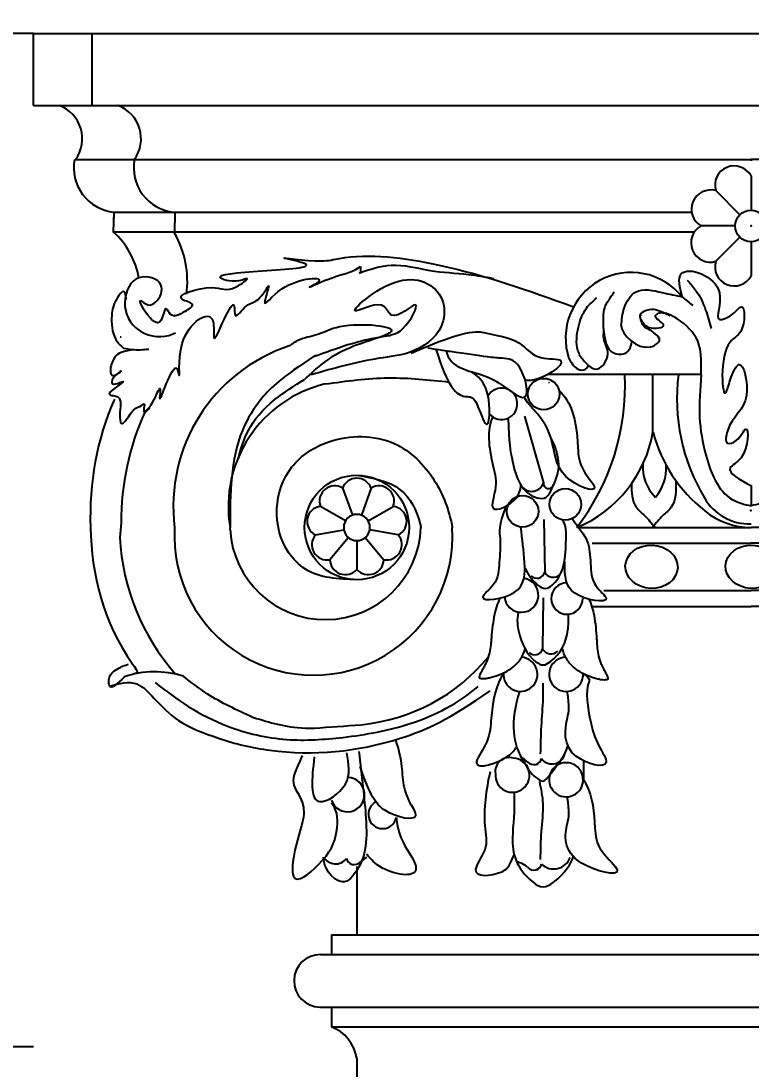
# Model space of a CAD drawing. Header units: millimetres. Extents: x 6183 to 10918, y 11927 to 15054.
# Drawn here: x 6512.4 to 6836.5, y 14588.4 to 15053.5 of the extents above; entities that cross this region are included whole.
import ezdxf

# ---------------------------------------------------------------- set-up
doc = ezdxf.new("R2010")
doc.units = ezdxf.units.MM
doc.styles.get("Standard").update_dxf_attribs({"font": 'Arial.ttf'})
doc.dimstyles.get("Standard").update_dxf_attribs({"dimtxt": 0.18, "dimasz": 0.18, "dimexe": 0.18, "dimexo": 0.0625, "dimgap": 0.09, "dimtad": 0, "dimtih": 1, "dimtoh": 1, "dimdec": 4, "dimzin": 0, "dimdsep": 46, "dimtxsty": 'Standard', "dimcen": 0.09, "dimadec": 0, "dimazin": 0, "dimtfac": 1, "dimtdec": 4, "dimtofl": 0, "dimtmove": 0, "dimatfit": 3, "dimfxl": 0, "dimtolj": 1, "dimtzin": 0, "dimarcsym": 0})

# ---------------------------------------------------------------- blocks, each defined once
blk = doc.blocks.new('_ARCHTICK')
at = {"color": 0, "linetype": 'ByBlock', "const_width": 0.15}
blk.add_lwpolyline([(-0.5, -0.5), (0.5, 0.5)], dxfattribs=at)
blk = doc.blocks.new('*D71')
at = {"color": 0, "lineweight": -2}
for p, q in [((8379.09, 15048.01), (8342.87, 15048.01)), ((8343.05, 14598.18), (8343.05, 15048.01)), ((8379.09, 14598.18), (8342.87, 14598.18))]:
    blk.add_line(p, q, dxfattribs=at)
at = {"layer": 'Defpoints', "color": 0}
for p in [(8343.05, 15048.01), (8379.15, 15048.01), (8379.15, 14598.18)]:
    blk.add_point(p, dxfattribs=at)
at = {"color": 0, "lineweight": -2, "xscale": 10, "yscale": 10, "zscale": 10}
for p, rotation in [((8343.05, 15048.01), 90), ((8343.05, 14598.18), 270)]:
    blk.add_blockref('_ARCHTICK', p, dxfattribs=dict(at, rotation=rotation))
at = {"color": 0, "insert": (8317.62, 14823.1), "char_height": 50, "attachment_point": 5, "rotation": 90}
blk.add_mtext('\\A1;450', dxfattribs=at)
blk = doc.blocks.new('1')
at = {"color": 3, "ltscale": 2}
for p, q in [((8379.09, 15048.01), (9016.18, 15048.01)), ((8379.09, 15016.04), (9016.18, 15016.04))]:
    blk.add_line(p, q, dxfattribs=at)
at = {"color": 3}
for p, q in [((8379.09, 15016.04), (8379.09, 15048.01)), ((8405.19, 15016.04), (8405.19, 15048.01)), ((8397.74, 14992.05), (8551.8, 14992.05)), ((8551.8, 14992.05), (8568.48, 14992.05)), ((8568.48, 14992.05), (8697.63, 14992.05)), ((8826.78, 14992.05), (8697.63, 14992.05)), ((8414.71, 14968.72), (8414.51, 14959.97)), ((8414.71, 14968.72), (8671.27, 14968.72)), ((8414.71, 14968.72), (8414.71, 14965.8)), ((8441.88, 14968.72), (8441.67, 14959.38)), ((8414.51, 14959.97), (8672.54, 14959.97)), ((8524.32, 14944.61), (8524.2, 14941.63)), ((8511.34, 14647.92), (8511.34, 14639.18)), ((8511.34, 14647.92), (8883.93, 14647.92)), ((8506.55, 14639.18), (8888.71, 14639.18)), ((8506.2, 14615.89), (8889.06, 14615.89)), ((8511.34, 14615.89), (8511.34, 14607.15)), ((8511.34, 14607.15), (8883.93, 14607.15)), ((8522.63, 14593.18), (8522.63, 12310.36))]:
    blk.add_line(p, q, dxfattribs=at)
at = {"color": 253}
for p, q in [((8697.63, 14992.05), (8697.63, 14991.42)), ((8697.63, 14992.05), (8697.63, 14991.42)), ((8697.63, 14984.74), (8697.63, 14969.57)), ((8681.97, 14978.26), (8692.69, 14967.52)), ((8690.63, 14962.57), (8675.46, 14962.57)), ((8681.97, 14946.88), (8692.69, 14957.61)), ((8697.63, 14955.57), (8697.63, 14940.4)), ((8618.08, 14926.96), (8618.81, 14926.67)), ((8618.08, 14926.96), (8618.08, 14926.96)), ((8417.63, 14913.3), (8417.95, 14913.3)), ((8675.56, 14896.56), (8607.3, 14896.56)), ((8654.1, 14871.26), (8654.1, 14896.56)), ((8597.08, 14878.07), (8605.49, 14848.59)), ((8516.24, 14846.26), (8520.63, 14834.2)), ((8529.02, 14846.26), (8524.63, 14834.2)), ((8529.02, 14846.26), (8524.63, 14834.2)), ((8697.63, 14847.33), (8697.63, 14838.31)), ((8697.63, 14847.33), (8697.63, 14838.31)), ((8517.58, 14831.63), (8506.46, 14838.05)), ((8527.68, 14831.63), (8538.8, 14838.05)), ((8527.68, 14831.63), (8538.8, 14838.05)), ((8417.96, 14830.73), (8417.37, 14824.34)), ((8605.69, 14832.3), (8606.02, 14808.86)), ((8466.35, 14827.78), (8466.33, 14828.72)), ((8504.25, 14825.47), (8516.89, 14827.7)), ((8541.01, 14825.47), (8528.38, 14827.7)), ((8541.01, 14825.47), (8528.38, 14827.7)), ((8621.11, 14828.72), (8697.63, 14828.72)), ((8621.11, 14828.72), (8697.63, 14828.72)), ((8774.15, 14828.72), (8697.63, 14828.72)), ((8518.88, 14824.25), (8510.64, 14814.41)), ((8522.63, 14822.89), (8522.63, 14810.05)), ((8526.38, 14824.25), (8534.62, 14814.41)), ((8526.38, 14824.25), (8534.62, 14814.41)), ((8627.16, 14821.72), (8697.63, 14821.72)), ((8768.1, 14821.72), (8697.63, 14821.72)), ((8605.38, 14797.44), (8605.12, 14774.86)), ((8632.31, 14800.72), (8697.63, 14800.72)), ((8762.95, 14800.72), (8697.63, 14800.72)), ((8626.91, 14793.72), (8697.63, 14793.72)), ((8768.35, 14793.72), (8697.63, 14793.72)), ((8602.61, 14723.72), (8603.07, 14723.72)), ((8623.24, 14725.19), (8623.24, 14716.75)), ((8520.01, 14679.31), (8519.56, 14679.31)), ((8522.63, 14678.32), (8522.63, 14647.92)), ((8602.61, 14676.91), (8603.07, 14676.91))]:
    blk.add_line(p, q, dxfattribs=at)
for centre, radius in [((8697.63, 14962.57), 7), ((8605.55, 14887.93), 7), ((8522.63, 14828.72), 23.17), ((8615.17, 14838.97), 7), ((8596.21, 14835.9), 7)]:
    blk.add_circle(centre, radius, dxfattribs=at)
at = {"color": 3}
for centre, radius, start, end in [((8384.96, 15001.28), 15.76, 324.1464, 69.3841), ((8411.07, 15001.28), 15.76, 324.1464, 69.3841), ((8416.73, 14988.37), 19.75, 169.2501, 264.1344), ((8443.3, 14988.37), 19.75, 169.2501, 264.1344), ((8389.5, 14932.67), 37.03, 10.6655, 47.496), ((8405.03, 14938.12), 42.36, 351.9962, 30.125), ((8506.39, 14627.54), 11.64, 89.2067, 269.0705), ((8504.58, 14590.14), 18.3, 9.5538, 68.3457)]:
    blk.add_arc(centre, radius, start, end, dxfattribs=at)
at = {"color": 253}
for centre, radius, start, end in [((8690.13, 14980.7), 8.52, 28.2863, 196.6548), ((8679.73, 14969.99), 8.56, 74.8455, 240.0956), ((8679.53, 14955.06), 8.54, 118.4217, 286.6372), ((8690.13, 14944.44), 8.52, 163.3452, 331.7137), ((8644.43, 14912.8), 29.13, 38.9474, 198.5631), ((8516.06, 14838.14), 74.91, 108.2467, 187.2285), ((8537.99, 14891.76), 103.7, 322.5579, 2.6489), ((8537.99, 14891.76), 103.7, 322.5579, 2.6489), ((8749.75, 14885.79), 85, 172.7215, 211.0393), ((8521.64, 14837.91), 56.06, 103.4381, 189.4368), ((8586.88, 14883.59), 7, 220.8902, 149.1109), ((8536.73, 14831.02), 118.76, 155.5242, 180.1373), ((8598.45, 14880.76), 56.46, 292.7977, 350.3041), ((8598.45, 14880.76), 56.46, 292.7977, 350.3041), ((8716.48, 14887.06), 64.34, 194.2171, 232.2863), ((8668.59, 14855.6), 19.01, 176.0563, 225.2145), ((8668.59, 14855.6), 19.01, 176.0563, 225.2145), ((8639.4, 14855.39), 20.63, 319.9585, 2.2374), ((8639.4, 14855.39), 20.63, 319.9585, 2.2374), ((8522.63, 14843.66), 6.9, 22.0762, 157.9238), ((8522.63, 14843.66), 6.9, 22.0762, 157.9238), ((8600.25, 14850.27), 5.51, 222.9899, 342.2335), ((8607.73, 14848.29), 2.26, 172.3034, 346.6477), ((8512.81, 14840.42), 6.77, 59.564, 200.4811), ((8532.45, 14840.42), 6.77, 339.5189, 120.436), ((8696.91, 14853.31), 22.99, 209.5927, 271.7949), ((8507.16, 14831.44), 6.64, 96.0108, 244.0343), ((8522.63, 14828.72), 5.83, 90, 270), ((8522.63, 14828.72), 5.83, 270, 90), ((8538.11, 14831.44), 6.64, 295.9657, 83.9892), ((8697.63, 14860.73), 32.01, 230.1387, 309.8613), ((8503.38, 14824.91), 61.75, 176.4628, 3.5372), ((8508.67, 14830.22), 42.39, 183.2934, 357.9707), ((8509.47, 14821.11), 6.8, 140.1586, 279.8865), ((8535.79, 14821.11), 6.8, 260.1135, 39.8414), ((8517.39, 14829.77), 100.17, 183.1075, 221.308), ((8517.54, 14814.71), 6.9, 182.454, 317.5685), ((8527.73, 14814.71), 6.9, 222.4315, 357.546), ((8602.59, 14809.71), 3.53, 222.8973, 346.0852), ((8609.82, 14811.01), 4.36, 209.5177, 312.1083), ((8595.68, 14798.67), 7.58, 185.4675, 81.4985), ((8615.95, 14797.2), 7, 90.843, 0.4671), ((8601.69, 14775.71), 3.53, 222.8973, 346.0852), ((8608.91, 14777.01), 4.36, 209.5177, 312.1083), ((8516.63, 14824.05), 83.22, 275.4525, 320.7163), ((8595.26, 14763.55), 7.58, 175.2006, 86.345), ((8615.55, 14763.55), 7.58, 91.5928, 2.2508), ((8432.95, 14722.92), 41.76, 72.372, 109.1222), ((8609.3, 14729.63), 5.83, 216.273, 355.3548), ((8590.25, 14720.46), 6.19, 71.7989, 189.7467), ((8591.7, 14718.78), 7.58, 175.2006, 86.345), ((8576.04, 14695.6), 36.75, 52.1693, 57.7804), ((8609.39, 14727.71), 12.28, 200.4309, 237.6943), ((8601.17, 14727.02), 3.53, 222.8973, 346.0852), ((8615.55, 14716.75), 7.58, 91.5928, 2.2508), ((8615.69, 14717.02), 7.31, 0.6691, 92.7771), ((8518.48, 14710.15), 7.58, 199.2533, 88.4072), ((8534.02, 14701.38), 6.29, 115.2686, 347.8665), ((8513.2, 14685.56), 6.13, 210.3121, 321.8206), ((8521.45, 14682.62), 3.53, 193.9148, 317.1027), ((8546.58, 14651.19), 36.75, 122.2196, 127.8307), ((8610.03, 14684.96), 7.8, 225.7773, 339.6377), ((8590.88, 14668.89), 11.79, 49.1967, 76.7206), ((8601.17, 14680.22), 3.53, 222.8973, 346.0852)]:
    blk.add_arc(centre, radius, start, end, dxfattribs=at)
for centre in [(8653.44, 14811.3), (8697.92, 14811.3)]:
    blk.add_ellipse(centre, major_axis=(11.62, -0.46), ratio=0.824512, dxfattribs=at)
for points in [[(8446.3, 14924.62), (8449.61, 14927.66), (8445.12, 14929.93), (8458.11, 14935.24), (8468.99, 14935.48), (8473.75, 14939.21), (8471.71, 14938.53), (8462.24, 14939.37), (8480.56, 14942.61), (8499.43, 14945.86), (8490.58, 14948.22), (8506.74, 14947.03), (8514.87, 14948.14), (8559.15, 14945.19), (8618.08, 14926.96)], [(8523.72, 14941.66), (8537.89, 14945.19), (8555.01, 14942.84), (8572.13, 14941.07), (8583.35, 14939.3)], [(8667.09, 14931.11), (8666.64, 14941.26), (8683.62, 14932.88), (8683.62, 14921.08), (8690.11, 14924.03), (8693.18, 14926.66), (8693.06, 14915.77), (8688.34, 14911.05), (8686.57, 14888.64), (8688.41, 14894.18), (8692.28, 14901.03), (8695.56, 14887.33), (8687.16, 14871.53), (8687.16, 14866.22), (8691.09, 14867.36), (8695.26, 14872.43), (8693.18, 14859.62), (8688.41, 14855.15), (8697.78, 14847.25)], [(8446.3, 14924.62), (8439.81, 14923.44), (8438.04, 14925.8), (8435.08, 14919.9), (8430.95, 14921.67), (8426.82, 14929.34), (8429.77, 14927.57), (8433.31, 14928.75), (8435.67, 14936.42), (8425.88, 14939.52), (8419.73, 14929.93), (8420.92, 14922.26), (8425.05, 14916.95), (8439.22, 14914), (8442.17, 14915.18)], [(8503.77, 14904.72), (8533.5, 14913.41), (8543.11, 14917.06), (8548.6, 14927.58), (8538.08, 14923.01), (8534.88, 14926.66), (8522.52, 14924.83), (8541.28, 14938.09), (8560.95, 14928.49), (8560.04, 14917.98), (8546.31, 14906.55), (8532.59, 14903.81), (8502.4, 14896.5)], [(8669.26, 14938.56), (8673.04, 14934.12), (8677.48, 14925.23), (8679.93, 14917.12)], [(8632.26, 14915.77), (8632.13, 14922.34), (8632.69, 14926.23), (8635.58, 14931.34), (8636.91, 14933.34)], [(8640.02, 14918.35), (8641.36, 14926.12), (8646.36, 14933.23), (8658.25, 14933.01), (8667.09, 14931.11)], [(8621.8, 14904.8), (8620.8, 14907.35), (8621.02, 14917.68), (8624.57, 14926.12), (8629.24, 14930.68)], [(8667.09, 14931.11), (8671.81, 14927.23)], [(8662.37, 14922.85), (8657.81, 14924.46), (8650.03, 14924.57), (8648.47, 14923.01), (8648.79, 14922.85)], [(8648.69, 14921.12), (8652.33, 14917.54), (8658.81, 14918.68), (8655.28, 14922.85), (8656.47, 14923.79), (8661.78, 14922.85)], [(8492.61, 14909.28), (8496.91, 14912.04), (8504.68, 14914.32), (8513.38, 14917.52), (8538.08, 14916.15), (8519.32, 14908.38), (8499.46, 14894.44)], [(8419.11, 14908.32), (8426.48, 14907.61), (8430.23, 14907.95)], [(8616.82, 14903.52), (8619.02, 14900.46), (8621.57, 14898.69), (8624.8, 14899.46), (8625.46, 14900.91)], [(8508.61, 14892.44), (8536.71, 14895.12), (8563.69, 14893.3)], [(8675.56, 14896.56), (8674.82, 14877.51), (8677.57, 14860.97), (8689.3, 14841.14), (8697.63, 14838.31)], [(8719.7, 14896.56), (8720.45, 14877.51), (8717.69, 14860.97), (8705.96, 14841.14), (8697.63, 14838.31)], [(8664.29, 14849.14), (8662.22, 14837.76), (8658.5, 14834.05), (8653.88, 14828.72)], [(8664.29, 14849.14), (8662.22, 14837.76), (8658.5, 14834.05), (8653.88, 14828.72)], [(8419.28, 14762.37), (8412.84, 14758.35), (8412.53, 14761.16), (8414.71, 14764.9), (8417.83, 14766.77), (8420.02, 14767.7), (8421.26, 14768.02)], [(8412.84, 14758.35), (8425.01, 14759.29), (8432.5, 14753.05), (8443.42, 14743.08), (8461.23, 14735.29)], [(8476.2, 14744.59), (8456.21, 14754.92), (8445.6, 14762.72)], [(8604.22, 14728.22), (8604.59, 14740.58), (8605.34, 14752.93), (8605.34, 14759.67)], [(8503.63, 14739.65), (8524.54, 14741.2)], [(8503.71, 14726.87), (8506.11, 14707.07), (8517.52, 14714.87), (8518.12, 14728.67)], [(8604.22, 14681.42), (8604.59, 14693.77), (8605.34, 14706.13), (8603.82, 14715.96)]]:
    blk.add_spline(points, degree=3, dxfattribs=at)
for points, knots in [([(8428.64, 14880.22), (8429.78, 14881.28), (8432.28, 14883.6), (8436.07, 14893.82), (8433.65, 14877.76), (8441.54, 14905.26), (8444.74, 14891.72), (8440.79, 14915.09), (8461.05, 14928.54), (8457.25, 14902.92), (8468.89, 14935.95), (8468.06, 14919.69), (8473.57, 14928.68), (8479.09, 14928.22), (8485.6, 14940.68), (8479.28, 14923.32), (8490.08, 14939.44), (8511.3, 14940.55), (8496.92, 14932.93), (8509.57, 14939.73), (8520.68, 14942.16), (8524.32, 14944.61)], [0, 0, 0, 0, 9.482031, 20.793879, 27.670586, 53.356107, 57.040454, 80.155531, 109.091747, 122.276293, 150.901808, 158.052213, 168.806369, 179.223759, 192.177562, 204.686055, 221.279436, 249.067774, 254.967551, 280.905062, 286.849511, 286.849511, 286.849511, 286.849511]), ([(8420.33, 14929.93), (8420.07, 14931.61), (8419.54, 14935.16), (8414.65, 14928.81), (8413.43, 14922.42), (8413.95, 14913.4), (8417.69, 14909.4), (8419.11, 14908.32)], [0, 0, 0, 0, 6.395927, 13.549099, 27.303918, 45.757056, 54.727962, 54.727962, 54.727962, 54.727962]), ([(8640.02, 14918.35), (8640.07, 14914.83), (8649.07, 14905.13), (8658.48, 14912.02), (8655.51, 14914.28), (8652.69, 14916.87), (8649.37, 14916.91), (8647.75, 14924.1), (8648.79, 14922.85)], [2.965028, 2.965028, 2.965028, 2.965028, 24.486228, 30.964272, 38.114678, 42.406584, 48.306361, 56.645355, 56.645355, 56.645355, 56.645355]), ([(8675.47, 14896.54), (8675.55, 14903.49), (8675.85, 14911.28), (8668.27, 14919.55), (8662.37, 14922.85), (8662.37, 14922.85)], [111.595869, 111.595869, 111.595869, 111.595869, 132.881646, 152.335973, 157.39443, 157.39443, 157.39443, 157.39443]), ([(8546.77, 14906.09), (8571.47, 14917.06), (8585.65, 14913.41), (8594.05, 14912.89), (8602.43, 14902.81), (8620.25, 14904.57), (8604.54, 14893.51), (8598, 14894.01), (8597.28, 14894.16)], [13.805273, 13.805273, 13.805273, 13.805273, 30.044422, 65.206113, 82.813557, 98.203349, 125.923538, 129.587747, 129.587747, 129.587747, 129.587747]), ([(8632.26, 14915.77), (8632.8, 14911.84), (8633.66, 14905.66), (8643, 14905.18), (8644.37, 14909.16), (8644.67, 14911.11), (8644.67, 14911.14)], [0, 0, 0, 0, 17.662205, 27.782394, 36.828333, 36.970424, 36.970424, 36.970424, 36.970424]), ([(8424.65, 14907.64), (8417, 14906.98), (8414.94, 14904.2), (8412.86, 14899.88), (8413.7, 14894.75), (8421.6, 14900.63), (8412.89, 14895.15), (8414.29, 14891.72), (8423.28, 14895.72), (8408.22, 14886.63), (8419.14, 14888.05), (8416.97, 14880.09), (8418.06, 14871.78), (8423.08, 14882.13), (8426.53, 14882.17), (8429.21, 14884.85), (8426.65, 14877.03), (8431.22, 14882.59), (8429.65, 14880.72), (8429.77, 14880.97)], [11.156005, 11.156005, 11.156005, 11.156005, 21.615666, 32.173647, 35.371607, 43.077952, 53.830952, 56.09244, 59.128502, 69.881507, 78.039049, 89.344944, 95.49599, 109.253685, 118.304003, 122.595906, 131.696741, 134.558014, 135.988651, 135.988651, 135.988651, 135.988651]), ([(8504.23, 14905.18), (8489.13, 14895.12), (8480.44, 14887.35), (8466.47, 14864.91), (8466.39, 14843.79), (8466.33, 14828.72)], [683.237419, 683.237419, 683.237419, 683.237419, 717.204332, 746.952743, 821.197512, 821.197512, 821.197512, 821.197512]), ([(8562.32, 14907.01), (8563.89, 14899.4), (8577.19, 14897.92), (8587.28, 14892.13), (8601.01, 14881.58), (8595.72, 14903.04), (8588.4, 14903.81), (8580.16, 14904.27), (8570.1, 14906.09), (8562.32, 14907.01), (8554.09, 14908.38)], [22.768598, 22.768598, 22.768598, 22.768598, 57.36609, 75.976597, 92.661349, 118.06501, 137.761438, 150.484386, 170.01711, 172.78841, 172.78841, 172.78841, 172.78841]), ([(8557.75, 14907.92), (8562.78, 14891.01), (8569.18, 14885.53), (8575.13, 14887.81), (8581.4, 14866.34), (8582.81, 14889.67), (8576.54, 14896.12), (8573.42, 14897.78)], [43.127486, 43.127486, 43.127486, 43.127486, 73.256286, 88.125347, 102.403362, 129.71766, 148.252374, 148.252374, 148.252374, 148.252374]), ([(8469.91, 14859.14), (8472.27, 14867.69), (8475.35, 14878.89), (8494.68, 14891.63), (8499.46, 14894.44)], [0, 0, 0, 0, 53.60586, 70.221352, 70.221352, 70.221352, 70.221352]), ([(8415.05, 14885.63), (8407.05, 14867.78), (8400.4, 14827.78), (8410.19, 14784.67), (8426.23, 14763.86), (8423.91, 14763.86)], [408.601411, 408.601411, 408.601411, 408.601411, 507.445657, 612.082545, 623.317512, 623.317512, 623.317512, 623.317512]), ([(8612.16, 14889.98), (8613.93, 14888.1), (8619.54, 14880.89), (8620.73, 14866.82), (8621.22, 14855.24), (8633.16, 14842.39), (8610.5, 14850.17), (8610.5, 14867.73), (8603.72, 14878.88), (8598.73, 14883.2), (8596.92, 14886.52)], [16.775127, 16.775127, 16.775127, 16.775127, 30.044422, 64.381742, 82.58359, 96.19056, 121.637131, 149.432262, 170.740356, 186.531142, 186.531142, 186.531142, 186.531142]), ([(8582.99, 14877.77), (8582.86, 14877.5), (8579.89, 14870.97), (8582.41, 14858.56), (8585.33, 14846.96), (8580.2, 14833.6), (8593.73, 14839.92), (8595.35, 14845.51), (8595.43, 14847.59)], [15.738093, 15.738093, 15.738093, 15.738093, 17.30941, 53.606818, 71.808666, 85.415636, 104.210592, 114.827225, 114.827225, 114.827225, 114.827225]), ([(8589.76, 14877.06), (8590.09, 14866.74), (8591.74, 14856.02), (8596.04, 14842.34), (8606.87, 14841.33), (8612.56, 14852.13), (8612.57, 14857.92), (8610.9, 14864.71), (8608.74, 14868.62)], [10.693731, 10.693731, 10.693731, 10.693731, 32.471738, 66.474565, 72.651522, 78.451754, 106.579788, 126.825003, 126.825003, 126.825003, 126.825003]), ([(8522.63, 14805.55), (8514.42, 14805.85), (8502.52, 14806.3), (8489.46, 14819.72), (8485.09, 14836.99), (8492.07, 14857.09), (8512.3, 14870), (8539.28, 14869.98), (8558.25, 14850.97), (8563.69, 14836.14), (8565.01, 14828.72)], [0, 0, 0, 0, 40.023495, 58.047779, 92.353028, 126.207057, 160.148479, 209.890679, 251.387142, 289.66933, 289.66933, 289.66933, 289.66933]), ([(8522.63, 14851.89), (8529.68, 14850.72), (8542.88, 14848.55), (8549.74, 14835.69), (8550.95, 14829.19), (8551.03, 14828.72)], [0, 0, 0, 0, 34.826027, 65.185099, 67.580746, 67.580746, 67.580746, 67.580746]), ([(8644.56, 14848.18), (8644.52, 14844.32), (8644.69, 14838.68), (8651, 14833.77), (8653.53, 14830.56), (8654.97, 14828.72)], [1.512084, 1.512084, 1.512084, 1.512084, 19.814424, 28.826564, 40.917476, 40.917476, 40.917476, 40.917476]), ([(8644.56, 14848.18), (8644.52, 14844.32), (8644.69, 14838.68), (8651, 14833.77), (8653.53, 14830.56), (8654.97, 14828.72)], [1.512084, 1.512084, 1.512084, 1.512084, 19.814424, 28.826564, 40.917476, 40.917476, 40.917476, 40.917476]), ([(8588.85, 14838.22), (8585.34, 14829.36), (8586.86, 14822.65), (8585.67, 14813.27), (8585.55, 14804.13), (8573.34, 14795.02), (8597.51, 14798.05), (8597.26, 14814.08), (8596.07, 14823.49), (8595.42, 14828.94)], [24.180834, 24.180834, 24.180834, 24.180834, 36.354365, 54.284409, 71.958691, 84.054606, 108.310632, 132.712397, 160.041496, 160.041496, 160.041496, 160.041496]), ([(8597.34, 14810.69), (8598.61, 14807.82), (8601.1, 14804.19), (8606.25, 14801), (8613.64, 14805.7), (8615.5, 14816.23), (8615.51, 14825.09), (8615.51, 14829.77), (8613.83, 14832.1)], [55.978328, 55.978328, 55.978328, 55.978328, 71.9195, 78.096457, 83.896689, 112.235916, 128.592394, 138.847666, 138.847666, 138.847666, 138.847666]), ([(8618.26, 14832.69), (8621.6, 14827.78), (8625.46, 14824.12), (8626.62, 14812.75), (8626.5, 14803.62), (8638.48, 14794.2), (8615.74, 14797.63), (8614.85, 14806.7), (8614.92, 14813.45)], [14.26079, 14.26079, 14.26079, 14.26079, 36.354365, 54.284409, 71.958691, 84.054606, 108.310632, 129.322494, 129.322494, 129.322494, 129.322494]), ([(8586.04, 14797.07), (8585.79, 14796.55), (8585.56, 14796.02), (8584.84, 14794.21), (8584.43, 14792.87), (8583.23, 14788.15), (8582.8, 14784.58), (8582.43, 14780.53), (8582.38, 14779.94), (8582.28, 14778.77), (8582.23, 14778.18), (8582.07, 14776.42), (8581.94, 14775.24), (8581.48, 14772.81), (8581.15, 14771.56), (8580.46, 14769.72), (8580.22, 14769.16), (8579.68, 14768.03), (8579.39, 14767.47), (8578.71, 14766.21), (8578.32, 14765.52), (8577.72, 14764.38), (8577.48, 14763.91), (8577.18, 14763.19), (8577.08, 14762.91), (8576.97, 14762.51), (8576.94, 14762.36), (8576.93, 14762.2), (8576.93, 14762.16), (8576.94, 14762.1), (8576.94, 14762.09), (8576.95, 14762.08), (8576.95, 14762.07), (8576.96, 14762.06), (8576.97, 14762.05), (8577.03, 14762), (8577.08, 14761.96), (8577.23, 14761.89), (8577.34, 14761.86), (8577.71, 14761.76), (8578.04, 14761.72), (8578.84, 14761.7), (8579.3, 14761.72), (8580.31, 14761.83), (8580.86, 14761.92), (8582.69, 14762.3), (8584.07, 14762.71), (8586.8, 14763.74), (8588.14, 14764.35), (8590.49, 14765.68), (8591.52, 14766.4), (8593.78, 14768.34), (8594.84, 14769.62), (8596.4, 14772.2), (8596.96, 14773.49), (8597.36, 14774.83)], [32.988723, 32.988723, 32.988723, 32.988723, 36.115059, 36.115059, 43.496511, 43.496511, 61.494264, 61.494264, 64.591186, 64.591186, 67.688108, 67.688108, 73.881951, 73.881951, 80.075795, 80.075795, 82.735661, 82.735661, 85.395527, 85.395527, 88.823609, 88.823609, 91.496414, 91.496414, 93.480263, 93.480263, 95.034905, 95.034905, 95.93831, 95.93831, 96.852667, 96.852667, 97.767023, 97.767023, 99.065997, 99.065997, 100.364971, 100.364971, 101.663945, 101.663945, 104.218135, 104.218135, 106.772325, 106.772325, 109.326515, 109.326515, 114.961008, 114.961008, 120.595502, 120.595502, 126.229995, 126.229995, 134.815532, 134.815532, 142.524232, 142.524232, 142.524232, 142.524232]), ([(8625.84, 14796.57), (8626.07, 14796.05), (8626.29, 14795.51), (8626.96, 14793.68), (8627.34, 14792.33), (8628.42, 14787.58), (8628.76, 14784), (8629.03, 14779.95), (8629.07, 14779.35), (8629.13, 14778.18), (8629.17, 14777.59), (8629.29, 14775.83), (8629.39, 14774.64), (8629.79, 14772.2), (8630.08, 14770.95), (8630.73, 14769.09), (8630.95, 14768.53), (8631.46, 14767.38), (8631.74, 14766.81), (8632.39, 14765.53), (8632.76, 14764.83), (8633.34, 14763.68), (8633.56, 14763.21), (8633.85, 14762.48), (8633.94, 14762.2), (8634.04, 14761.79), (8634.06, 14761.64), (8634.07, 14761.48), (8634.06, 14761.44), (8634.06, 14761.38), (8634.05, 14761.37), (8634.05, 14761.36), (8634.04, 14761.36), (8634.03, 14761.34), (8634.02, 14761.33), (8633.96, 14761.28), (8633.91, 14761.25), (8633.76, 14761.18), (8633.65, 14761.15), (8633.28, 14761.06), (8632.94, 14761.03), (8632.14, 14761.03), (8631.68, 14761.06), (8630.68, 14761.2), (8630.14, 14761.3), (8628.31, 14761.73), (8626.94, 14762.17), (8624.24, 14763.27), (8622.92, 14763.91), (8620.6, 14765.3), (8619.59, 14766.05), (8617.38, 14768.04), (8616.35, 14769.35), (8614.77, 14772.11), (8614.21, 14773.57), (8613.83, 14775.14), (8613.82, 14775.19), (8613.8, 14775.25)], [32.988723, 32.988723, 32.988723, 32.988723, 36.115059, 36.115059, 43.496511, 43.496511, 61.494264, 61.494264, 64.591186, 64.591186, 67.688108, 67.688108, 73.881951, 73.881951, 80.075795, 80.075795, 82.735661, 82.735661, 85.395527, 85.395527, 88.823609, 88.823609, 91.496414, 91.496414, 93.480263, 93.480263, 95.034905, 95.034905, 95.93831, 95.93831, 96.852667, 96.852667, 97.767023, 97.767023, 99.065997, 99.065997, 100.364971, 100.364971, 101.663945, 101.663945, 104.218135, 104.218135, 106.772325, 106.772325, 109.326515, 109.326515, 114.961008, 114.961008, 120.595502, 120.595502, 126.229995, 126.229995, 134.815532, 134.815532, 143.401068, 143.401068, 143.703674, 143.703674, 143.703674, 143.703674]), ([(8594.3, 14791.13), (8593.51, 14787.48), (8594.71, 14779.91), (8598.29, 14771.37), (8605.35, 14767.01), (8612.74, 14771.7), (8616.47, 14779.52), (8616.67, 14787.87), (8616.64, 14790.24)], [32.558425, 32.558425, 32.558425, 32.558425, 45.65341, 71.9195, 78.096457, 83.896689, 112.235916, 123.453544, 123.453544, 123.453544, 123.453544]), ([(8433.12, 14759.91), (8437.9, 14756.22), (8447.85, 14748.55), (8467.21, 14738.88), (8490.78, 14733.41), (8518.46, 14735.35), (8548.05, 14740.53), (8567.78, 14750.75), (8576.47, 14758.12)], [0, 0, 0, 0, 31.01796, 64.500158, 110.561643, 153.380542, 206.351633, 264.485826, 264.485826, 264.485826, 264.485826]), ([(8588.05, 14764.35), (8587.58, 14763.69), (8583.6, 14757.5), (8582.28, 14745.47), (8581.49, 14733.67), (8571.04, 14719.86), (8588.41, 14724.84), (8592.78, 14729.97), (8593.59, 14731.45)], [25.789764, 25.789764, 25.789764, 25.789764, 30.044422, 64.381742, 82.58359, 96.19056, 120.446585, 129.394905, 129.394905, 129.394905, 129.394905]), ([(8623.01, 14763.91), (8626.22, 14761.67), (8623.81, 14756.95), (8625.61, 14744.89), (8628.79, 14733.07), (8637.28, 14720.55), (8612.99, 14726.57), (8615.65, 14743.7), (8617.34, 14748.92), (8615.99, 14755.98)], [25.789764, 25.789764, 25.789764, 25.789764, 30.044422, 64.381742, 82.58359, 96.19056, 120.446585, 155.337981, 175.335631, 175.335631, 175.335631, 175.335631]), ([(8461.23, 14735.29), (8468.58, 14732.6), (8495.53, 14726.63), (8533.99, 14730.07), (8564.23, 14743.79), (8581.78, 14756.27)], [704.318343, 704.318343, 704.318343, 704.318343, 744.357606, 843.952142, 901.970786, 901.970786, 901.970786, 901.970786]), ([(8594.8, 14755.98), (8592.86, 14749.41), (8590.93, 14738.59), (8594.11, 14728.73), (8597.21, 14724.07)], [6.140819, 6.140819, 6.140819, 6.140819, 37.170627, 63.540015, 63.540015, 63.540015, 63.540015]), ([(8476.2, 14744.59), (8476.85, 14744.39), (8484.87, 14742.07), (8492.09, 14739.65), (8503.63, 14739.65), (8503.63, 14739.65)], [114.501686, 114.501686, 114.501686, 114.501686, 117.947744, 156.880129, 160.649427, 160.649427, 160.649427, 160.649427]), ([(8539.74, 14734.67), (8539.74, 14734.67), (8542.74, 14725.67), (8542.74, 14715.47), (8545.14, 14707.67), (8552.01, 14697.59), (8533.73, 14701.07), (8528.38, 14710.09), (8524.13, 14722.67)], [14.26079, 14.26079, 14.26079, 14.26079, 36.354365, 54.284409, 71.958691, 84.054606, 108.310632, 129.322494, 129.322494, 129.322494, 129.322494]), ([(8498.3, 14727.47), (8495.3, 14720.27), (8491.86, 14712.54), (8503.33, 14708.52), (8494.7, 14687.27), (8492.9, 14667.46), (8509.64, 14682.16), (8513.92, 14690.27), (8514.52, 14702.27), (8511.51, 14706.47)], [25.789764, 25.789764, 25.789764, 25.789764, 30.044422, 64.381742, 82.58359, 96.19056, 120.446585, 155.337981, 175.335631, 175.335631, 175.335631, 175.335631]), ([(8523.52, 14729.27), (8524.73, 14718.47), (8527.73, 14696.27), (8526.7, 14679.64), (8517.47, 14670.59), (8507.91, 14674.67), (8507.82, 14682.43), (8507.82, 14682.43)], [6.140819, 6.140819, 6.140819, 6.140819, 37.170627, 74.237985, 80.414942, 86.215174, 109.243587, 109.243587, 109.243587, 109.243587]), ([(8602.83, 14717.33), (8603.6, 14716.63), (8605.47, 14715.39), (8611.06, 14722.53), (8614.8, 14726.84), (8616.33, 14731.83)], [76.113225, 76.113225, 76.113225, 76.113225, 80.414942, 86.215174, 109.243587, 109.243587, 109.243587, 109.243587]), ([(8581.78, 14720.27), (8579.97, 14712.47), (8578.17, 14698.07), (8581.49, 14686.86), (8571.04, 14673.05), (8584.78, 14674.07), (8590.18, 14677.67), (8592.47, 14683.44)], [33.198526, 33.198526, 33.198526, 33.198526, 64.381742, 82.58359, 96.19056, 120.446585, 129.394905, 129.394905, 129.394905, 129.394905]), ([(8623.01, 14717.11), (8623.46, 14716.43), (8627.28, 14710.14), (8628.3, 14698.09), (8628.79, 14686.27), (8644.83, 14672.26), (8612.99, 14679.76), (8615.65, 14696.89), (8617.34, 14702.11), (8615.99, 14709.18)], [25.789764, 25.789764, 25.789764, 25.789764, 30.044422, 64.381742, 82.58359, 96.19056, 120.446585, 155.337981, 175.335631, 175.335631, 175.335631, 175.335631]), ([(8592.45, 14711.04), (8592.86, 14702.61), (8590.57, 14689.77), (8593.19, 14676.47), (8605.15, 14668.18), (8614.8, 14674.07), (8617.81, 14680.07), (8618.71, 14682.5)], [6.140819, 6.140819, 6.140819, 6.140819, 37.170627, 74.237985, 80.414942, 86.215174, 109.243587, 109.243587, 109.243587, 109.243587]), ([(8540.17, 14700.06), (8540.18, 14699.89), (8540.94, 14690.87), (8547.55, 14683.07), (8551.15, 14672.26), (8532.53, 14675.87), (8527.13, 14683.67), (8527.13, 14683.67)], [63.315496, 63.315496, 63.315496, 63.315496, 64.381742, 82.58359, 96.19056, 120.446585, 129.394905, 129.394905, 129.394905, 129.394905])]:
    blk.add_open_spline(points, degree=3, knots=knots, dxfattribs=at)
at = {"color": 253, "end_tangent": (0.371649, -0.928373)}
blk.add_spline([(8621.8, 14904.8), (8629.49, 14899.09), (8634.02, 14905.68), (8632.26, 14912.82), (8632.26, 14915.77)], degree=3, dxfattribs=at)
at = {"color": 253}
for points in [[(8607.68, 14893.25), (8607.79, 14893.16), (8607.89, 14893.08), (8608, 14892.99)], [(8594.8, 14755.98), (8594.82, 14756.07), (8594.84, 14756.16), (8594.86, 14756.25)]]:
    blk.add_open_spline(points, degree=3, dxfattribs=at)
for p in [(8697.63, 14962.57), (8697.63, 14962.57), (8697.61, 14836.28), (8697.61, 14836.28)]:
    blk.add_point(p, dxfattribs=at)
at = {"color": 3}
dim = blk.add_linear_dim(base=(8343.05, 15048.01), p1=(8379.15, 14598.18), p2=(8379.15, 15048.01), angle=90, dimstyle='Standard', override={"dimtxt": 50, "dimasz": 10, "dimtad": 1, "dimtih": 0, "dimtoh": 0, "dimdec": 0, "dimblk1": 'ARCHTICK', "dimblk2": 'ARCHTICK', "dimsah": 1, "dimtdec": 0}, dxfattribs=at)
dim.commit()
dim.dimension.update_dxf_attribs({"geometry": '*D71', "text_midpoint": (8317.62, 14823.1)})

msp = doc.modelspace()

# ---------------------------------------------------------------- block references
msp.add_blockref('1', (-1861.11, 0))

doc.saveas('drawing.dxf')
